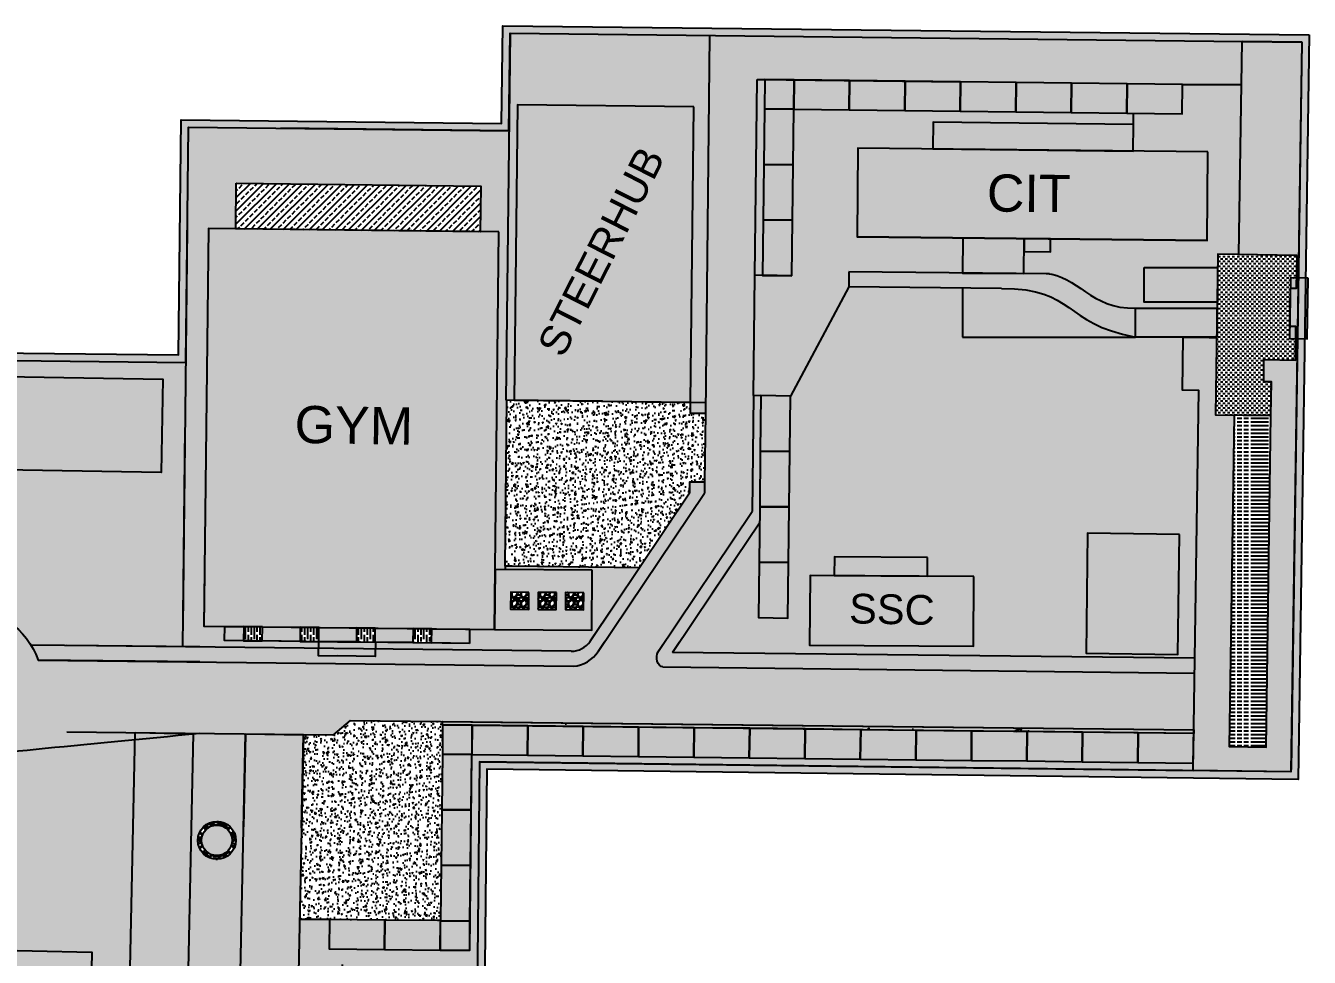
# Model space of a CAD drawing. Header units: millimetres. Extents: x 84646 to 111938, y 18169 to 37424.
# Drawn here: x 94687 to 111938, y 24906 to 37424 of the extents above; entities that cross this region are included whole.
import ezdxf

# ---------------------------------------------------------------- set-up
doc = ezdxf.new("R2010")
doc.units = ezdxf.units.MM
for name, color, linetype in [('color', 7, 'Continuous'), ('Layer1', 7, 'Continuous'), ('TEXT', 255, 'Continuous')]:
    doc.layers.add(name, color=color, linetype=linetype)
doc.styles.get("Standard").update_dxf_attribs({"font": 'arial.ttf'})

msp = doc.modelspace()

# ---------------------------------------------------------------- hatches: boundary and pattern name
h = msp.add_hatch(color=8)
h.dxf.hatch_style = 1
edge = h.paths.add_edge_path()
edge.add_line((111026, 36635), (110235, 36635))
edge.add_line((110235, 36635), (110230, 36240))
edge.add_line((110230, 36240), (109575, 36248))
edge.add_line((109575, 36248), (109575, 36098))
edge.add_line((109575, 36098), (109572, 35740))
edge.add_line((109572, 35740), (110576, 35729))
edge.add_line((110576, 35729), (110564, 34536))
edge.add_line((110564, 34536), (108462, 34558))
edge.add_line((108462, 34558), (108460, 34386))
edge.add_line((108460, 34386), (108105, 34390))
edge.add_line((108105, 34390), (108102, 34093))
edge.add_line((108102, 34093), (108445, 34089))
edge.add_spline(control_points=[(108445, 34089), (108826, 34042), (109023, 33611), (109600, 33629)], knot_values=[46.528539, 46.528539, 46.528539, 46.528539, 1309.680629, 1309.680629, 1309.680629, 1309.680629], degree=3, periodic=0)
edge.add_line((109600, 33629), (110698, 33629))
edge.add_line((110698, 33629), (110699, 33707))
edge.add_line((110699, 33707), (109720, 33707))
edge.add_line((109720, 33707), (109720, 34173))
edge.add_line((109720, 34173), (110706, 34173))
edge.add_line((110706, 34173), (110709, 34353))
edge.add_line((110709, 34353), (110992, 34349))
edge.add_line((110992, 34349), (111026, 36635))
h = msp.add_hatch(color=8)
h.dxf.hatch_style = 1
edge = h.paths.add_edge_path()
edge.add_line((96828, 32026), (96838, 32900))
edge.add_line((96838, 32900), (91009, 32964))
edge.add_line((91009, 32964), (90993, 31569))
edge.add_line((90993, 31569), (84792, 26360))
edge.add_line((84792, 26360), (91406, 19373))
edge.add_line((91406, 19373), (100690, 18281))
edge.add_line((100690, 18281), (100787, 27535))
edge.add_line((100787, 27535), (110377, 27417))
edge.add_line((110377, 27417), (110378, 27517))
edge.add_line((110378, 27517), (109633, 27526))
edge.add_line((109633, 27526), (108887, 27535))
edge.add_line((108887, 27535), (108141, 27544))
edge.add_line((108141, 27544), (107396, 27552))
edge.add_line((107396, 27552), (106650, 27561))
edge.add_line((106650, 27561), (105904, 27570))
edge.add_line((105904, 27570), (105158, 27579))
edge.add_line((105158, 27579), (104412, 27588))
edge.add_line((104412, 27588), (103666, 27596))
edge.add_line((103666, 27596), (102921, 27605))
edge.add_line((102921, 27605), (102175, 27614))
edge.add_line((102175, 27614), (101429, 27623))
edge.add_line((101429, 27623), (100683, 27631))
edge.add_line((100683, 27631), (100657, 25004))
edge.add_line((100657, 25004), (100257, 25004))
edge.add_line((100257, 25004), (99511, 25012))
edge.add_line((99511, 25012), (98766, 25021))
edge.add_line((98766, 25021), (98770, 25416))
edge.add_line((98770, 25416), (98369, 25416))
edge.add_line((98369, 25416), (98316, 22990))
edge.add_line((98316, 22990), (99309, 22967))
edge.add_line((99309, 22967), (99335, 24103))
edge.add_line((99335, 24103), (98929, 24112))
edge.add_line((98929, 24112), (98944, 24809))
edge.add_line((98944, 24809), (100409, 24776))
edge.add_line((100409, 24776), (100282, 19138))
edge.add_line((100282, 19138), (99149, 19164))
edge.add_line((99149, 19164), (99211, 21916))
edge.add_line((99211, 21916), (98426, 21934))
edge.add_line((98426, 21934), (98363, 19168))
edge.add_line((98363, 19168), (95765, 19226))
edge.add_line((95765, 19226), (95829, 22063))
edge.add_line((95829, 22063), (95008, 22081))
edge.add_line((95008, 22081), (94947, 19374))
edge.add_line((94947, 19374), (93843, 19399))
edge.add_line((93843, 19399), (93969, 25011))
edge.add_line((93969, 25011), (95577, 24975))
edge.add_line((95577, 24975), (95562, 24293))
edge.add_line((95562, 24293), (95065, 24304))
edge.add_line((95065, 24304), (95038, 23100))
edge.add_line((95038, 23100), (96054, 23077))
edge.add_line((96054, 23077), (96159, 27923))
edge.add_line((96159, 27923), (95240, 27933))
edge.add_spline(control_points=[(96159, 27923), (95688, 27928), (95217, 27934), (94745, 27939)], knot_values=[0.380342, 0.380342, 0.380342, 0.380342, 1, 1, 1, 1], weights=[1, 1, 1, 1], degree=3, periodic=0)
edge.add_spline(control_points=[(94745, 27939), (94432, 27459), (93879, 27307), (93364, 27558)], knot_values=[1, 1, 1, 1, 2.447053, 2.447053, 2.447053, 2.447053], weights=[1, 0.832984, 0.832984, 1], degree=3, periodic=0)
edge.add_spline(control_points=[(93364, 27558), (93331, 27457), (93313, 27338), (93311, 27212)], knot_values=[2.447053, 2.447053, 2.447053, 2.447053, 273.242566, 273.242566, 273.242566, 273.242566], weights=[1, 1, 1, 1], degree=3, periodic=0)
edge.add_spline(control_points=[(93311, 27212), (93274, 25532), (93236, 23852), (93198, 22172)], knot_values=[273.242566, 273.242566, 273.242566, 273.242566, 274.242566, 274.242566, 274.242566, 274.242566], weights=[1, 1, 1, 1], degree=3, periodic=0)
edge.add_line((93198, 22172), (93428, 22144))
edge.add_line((93428, 22144), (93293, 21030))
edge.add_line((93293, 21030), (92914, 21076))
edge.add_line((92914, 21076), (92779, 19961))
edge.add_line((92779, 19961), (90762, 20206))
edge.add_line((90762, 20206), (90898, 21321))
edge.add_line((90898, 21321), (91276, 21275))
edge.add_line((91276, 21275), (91387, 22191))
edge.add_spline(control_points=[(91387, 22191), (91370, 22208), (91353, 22226), (90935, 22650), (90533, 23056), (90103, 23492), (90075, 23520), (89992, 23605), (89936, 23662), (89768, 23832), (89656, 23945), (89320, 24285), (89096, 24511), (88870, 24741), (88867, 24744), (88859, 24752), (88853, 24758), (88837, 24774), (88826, 24786), (88812, 24799), (88810, 24802), (88806, 24805), (88805, 24806), (88804, 24807), (88804, 24808), (88803, 24808), (88803, 24809), (88802, 24809), (88802, 24809), (88802, 24810), (88802, 24810), (88802, 24810), (88802, 24810), (88802, 24810), (88802, 24810), (88802, 24810), (88802, 24810), (88802, 24810), (88802, 24810), (88802, 24810), (88802, 24810), (88802, 24810), (88802, 24810), (88802, 24810), (88802, 24810), (88802, 24810), (88802, 24810), (88802, 24810), (88802, 24810), (88802, 24810), (88802, 24810), (88802, 24810), (88802, 24810), (88802, 24810), (88802, 24810), (88802, 24810), (88802, 24810), (88802, 24810), (88802, 24810), (88802, 24810), (88802, 24810), (88802, 24810), (88802, 24810), (88802, 24810), (88802, 24810), (88802, 24810), (88801, 24810), (88801, 24811), (88801, 24811), (88800, 24812), (88799, 24812), (88798, 24814), (88797, 24815), (88793, 24819), (88791, 24821), (88785, 24828), (88780, 24832), (88768, 24846), (88760, 24855), (88735, 24883), (88720, 24902), (88690, 24940), (88676, 24960), (88643, 25008), (88624, 25037), (88590, 25097), (88574, 25127), (88545, 25187), (88531, 25218), (88506, 25279), (88495, 25310), (88474, 25373), (88465, 25404), (88447, 25468), (88440, 25499), (88426, 25563), (88421, 25595), (88409, 25671), (88404, 25716), (88396, 25805), (88394, 25849), (88393, 25939), (88394, 25983), (88399, 26072), (88403, 26117), (88414, 26205), (88421, 26249), (88438, 26337), (88448, 26381), (88472, 26467), (88485, 26510), (88516, 26596), (88533, 26638), (88567, 26713), (88584, 26747), (88620, 26812), (88640, 26845), (88682, 26909), (88704, 26940), (88748, 26996), (88769, 27021), (88813, 27069), (88837, 27092), (88863, 27116), (88864, 27118), (88866, 27119)], knot_values=[0.175734, 0.175734, 0.175734, 0.175734, 0.192058, 0.192058, 0.576173, 0.576173, 0.602927, 0.602927, 0.656435, 0.656435, 0.763452, 0.763452, 0.977485, 0.977485, 0.980131, 0.980131, 0.985422, 0.985422, 0.996003, 0.996003, 0.998431, 0.998431, 0.9992, 0.9992, 0.999444, 0.999444, 0.999932, 0.999932, 0.999985, 0.999985, 0.999995, 0.999995, 1, 1, 1.000006, 1.000006, 1.000016, 1.000016, 1.000037, 1.000037, 1.000078, 1.000078, 1.00016, 1.00016, 1.000325, 1.000325, 1.000656, 1.000656, 1.001316, 1.001316, 1.002637, 1.002637, 1.005278, 1.005278, 1.01056, 1.01056, 1.021125, 1.021125, 1.042255, 1.042255, 1.084515, 1.084515, 1.169036, 1.169036, 1.338076, 1.338076, 1.676156, 1.676156, 2.352318, 2.352318, 3.70464, 3.70464, 6.409284, 6.409284, 11.818573, 11.818573, 22.637151, 22.637151, 44.274308, 44.274308, 87.54862, 87.54862, 130.822932, 130.822932, 193.427379, 193.427379, 256.031825, 256.031825, 318.636272, 318.636272, 381.240719, 381.240719, 443.845166, 443.845166, 506.449612, 506.449612, 569.054059, 569.054059, 655.495216, 655.495216, 741.936374, 741.936374, 828.377532, 828.377532, 914.818689, 914.818689, 1001.259847, 1001.259847, 1087.701005, 1087.701005, 1174.142162, 1174.142162, 1260.58332, 1260.58332, 1330.642695, 1330.642695, 1400.70207, 1400.70207, 1470.761446, 1470.761446, 1528.856841, 1528.856841, 1586.952237, 1586.952237, 1590.53014, 1590.53014, 1590.53014, 1590.53014], degree=3, periodic=0)
edge.add_spline(control_points=[(88866, 27119), (89322, 27535), (89778, 27951), (90235, 28368)], knot_values=[1590.53014, 1590.53014, 1590.53014, 1590.53014, 1591.152564, 1591.152564, 1591.152564, 1591.152564], degree=3, periodic=0)
edge.add_line((90235, 28368), (90256, 30404))
edge.add_line((90256, 30404), (91623, 30390))
edge.add_line((91623, 30390), (91620, 30101))
edge.add_line((91620, 30101), (91913, 30098))
edge.add_line((91913, 30098), (91908, 29614))
edge.add_line((91908, 29614), (91615, 29617))
edge.add_line((91615, 29617), (91608, 28941))
edge.add_line((91608, 28941), (92833, 28928))
edge.add_arc((93839, 28531), 1082, 31.8417, 158.4764, ccw=False)
edge.add_line((94758, 29101), (96795, 29078))
edge.add_line((96795, 29078), (96828, 32026))
h.paths.add_polyline_path([(93364, 31095), (93372, 31475), (91187, 31511), (91209, 32764), (96529, 32675), (96507, 31422), (94322, 31459), (94314, 31078)], flags=16)
h.paths.add_polyline_path([(88891, 27922), (86419, 25582), (85564, 26503), (88031, 28815)], flags=16)
h.paths.add_polyline_path([(89741, 23487), (88835, 22564), (86462, 24978), (87392, 25866)], flags=16)
h.paths.add_polyline_path([(89831, 23079), (90884, 22047), (90200, 21347), (89140, 22376)], flags=16)
h = msp.add_hatch(color=8)
h.dxf.hatch_style = 1
h.paths.add_polyline_path([(102936, 30140), (101226, 30160), (101129, 30160), (101129, 30115), (102301, 30107), (102295, 29303), (100986, 29312), (100652, 29316), (100650, 29125), (99387, 29140), (99385, 29049), (102020, 29019, 0.252923), (102272, 29152), (102599, 29639)])
at = {"layer": 'color', "true_color": 0xc7c8ca}
h = msp.add_hatch(color=9, dxfattribs=at)
h.dxf.hatch_style = 1
h.paths.add_polyline_path([(88891, 27922), (88031, 28815), (85564, 26503), (86419, 25582)], flags=0)
h.paths.add_polyline_path([(87392, 25866), (86462, 24978), (88835, 22564), (89741, 23487)], flags=0)
h.paths.add_polyline_path([(90200, 21347), (90884, 22047), (89831, 23079), (89140, 22376)], flags=0)
h.paths.add_polyline_path([(101083, 36111), (96775, 36160), (96739, 33001), (90910, 33065), (90894, 31617), (84646, 26368), (91358, 19278), (100789, 18169), (100886, 27434), (111788, 27297), (111938, 37302), (101098, 37424)])
h.paths.add_polyline_path([(101197, 37323), (111837, 37203), (111690, 27398), (100787, 27535), (100690, 18281), (91406, 19373), (84792, 26360), (90993, 31569), (91009, 32964), (96838, 32900), (96873, 36059), (101182, 36010)], flags=16)
h.paths.add_polyline_path([(101296, 36359), (103668, 36332), (103623, 32364), (103823, 32362), (103823, 32212), (103623, 32214), (103623, 32364), (101251, 32391), (101154, 32392), (101129, 30160), (101226, 30160), (102936, 30140), (103609, 31143), (103609, 31293), (103611, 31293), (103609, 31143), (102936, 30140), (102272, 29152, -0.252923), (102020, 29019), (99385, 29049), (99387, 29140), (100142, 29131), (100144, 29322), (97082, 29356), (97090, 30071), (97142, 34697), (97511, 34693), (97518, 35307), (100804, 35270), (100797, 34656), (101046, 34653), (100995, 30116), (102301, 30107), (102295, 29303), (100986, 29312), (100652, 29316), (100650, 29125), (100142, 29131), (99387, 29140), (99385, 29049), (102020, 29019, 0.252923), (102272, 29152), (102599, 29639), (102936, 30140), (101226, 30160), (101129, 30160), (101154, 32392), (101251, 32391)], flags=0)
h.paths.add_polyline_path([(104519, 36701), (104619, 36701), (105014, 36696), (105760, 36687), (106506, 36679), (107252, 36670), (107997, 36661), (108743, 36652), (109489, 36644), (110235, 36635), (110230, 36240), (109484, 36249), (108739, 36257), (107993, 36266), (107247, 36275), (106501, 36284), (105755, 36292), (105010, 36301), (105001, 35555), (104992, 34810), (104983, 34064), (104588, 34068), (104488, 34070)], flags=0)
edge = h.paths.add_edge_path(flags=0)
edge.add_line((105872, 35778), (106877, 35768))
edge.add_line((106877, 35768), (106881, 36126))
edge.add_line((106881, 36126), (109575, 36098))
edge.add_line((109575, 36098), (109572, 35740))
edge.add_line((109572, 35740), (110576, 35729))
edge.add_line((110576, 35729), (110564, 34536))
edge.add_line((110564, 34536), (108462, 34558))
edge.add_line((108462, 34558), (108460, 34386))
edge.add_line((108460, 34386), (108105, 34390))
edge.add_line((108105, 34390), (108102, 34093))
edge.add_line((108102, 34093), (108445, 34089))
edge.add_spline(control_points=[(108445, 34089), (108826, 34042), (109023, 33611), (109600, 33629)], knot_values=[46.528539, 46.528539, 46.528539, 46.528539, 1309.680629, 1309.680629, 1309.680629, 1309.680629], degree=3, periodic=0)
edge.add_line((109600, 33629), (110698, 33629))
edge.add_line((110698, 33629), (110699, 33707))
edge.add_line((110699, 33707), (109720, 33707))
edge.add_line((109720, 33707), (109720, 34173))
edge.add_line((109720, 34173), (110706, 34173))
edge.add_line((110706, 34173), (110709, 34353))
edge.add_line((110709, 34353), (111774, 34337))
edge.add_line((111774, 34337), (111768, 33898))
edge.add_line((111768, 33898), (111683, 33899))
edge.add_line((111683, 33899), (111675, 33383))
edge.add_line((111675, 33383), (111757, 33382))
edge.add_line((111757, 33382), (111751, 32930))
edge.add_line((111751, 32930), (111329, 32937))
edge.add_line((111329, 32937), (111325, 32640))
edge.add_line((111325, 32640), (111428, 32639))
edge.add_line((111428, 32639), (111422, 32185))
edge.add_line((111422, 32185), (111356, 27730))
edge.add_line((111356, 27730), (110861, 27737))
edge.add_line((110861, 27737), (110926, 32192))
edge.add_line((110926, 32192), (110677, 32196))
edge.add_line((110677, 32196), (110692, 33240))
edge.add_line((110692, 33240), (109600, 33240))
edge.add_line((109600, 33240), (107277, 33240))
edge.add_line((107277, 33240), (107277, 33899))
edge.add_line((107277, 33899), (105750, 33917))
edge.add_line((105750, 33917), (105750, 34117))
edge.add_line((105750, 34117), (107277, 34101))
edge.add_line((107277, 34101), (107282, 34570))
edge.add_line((107282, 34570), (105860, 34585))
edge.add_line((105860, 34585), (105872, 35778))
h.paths.add_polyline_path([(104964, 32448), (104955, 31703), (104947, 30957), (104938, 30211), (104929, 29465), (104534, 29470), (104543, 30216), (104552, 30961), (104560, 31707), (104569, 32453)], flags=0)
h.paths.add_polyline_path([(96529, 32675), (96507, 31422), (94322, 31459), (94314, 31078), (93364, 31095), (93372, 31475), (91187, 31511), (91209, 32764)], flags=0)
h.paths.add_polyline_path([(101205, 29812), (101449, 29810), (101448, 29581), (101203, 29583)], flags=0)
h.paths.add_polyline_path([(101574, 29809), (101819, 29808), (101817, 29579), (101573, 29580)], flags=0)
h.paths.add_polyline_path([(101942, 29807), (102187, 29805), (102185, 29576), (101941, 29578)], flags=0)
h.paths.add_polyline_path([(100144, 29322), (100142, 29131), (99891, 29134), (99383, 29140), (99133, 29143), (98625, 29148), (98374, 29151), (97866, 29157), (97615, 29160), (97361, 29162), (97364, 29353), (97618, 29350), (97868, 29347), (98376, 29342), (98627, 29339), (99135, 29333), (99385, 29330), (99893, 29324)], flags=0)
h.paths.add_polyline_path([(105555, 30287), (106807, 30279), (106805, 30029), (107431, 30025), (107426, 29088), (105222, 29102), (105228, 30038), (105553, 30036)], flags=0)
h.paths.add_polyline_path([(101434, 28018), (102179, 28009), (102925, 28000), (103671, 27991), (104417, 27983), (105163, 27974), (105909, 27965), (106654, 27956), (107400, 27947), (108146, 27939), (108892, 27930), (109638, 27921), (110384, 27912), (110379, 27517), (109633, 27526), (108887, 27535), (108141, 27544), (107396, 27552), (106650, 27561), (105904, 27570), (105158, 27579), (104412, 27588), (103666, 27596), (102921, 27605), (102175, 27614), (101429, 27623), (100683, 27631), (100657, 25004), (100257, 25004), (99511, 25012), (98766, 25021), (98770, 25416), (99516, 25407), (100262, 25399), (100271, 26144), (100279, 26890), (100288, 27636), (100288, 28026), (100688, 28026)], flags=0)
h.paths.add_polyline_path([(108958, 30605), (110192, 30589), (110172, 28977), (108937, 28993)], flags=0)
h.paths.add_polyline_path([(97511, 26478, -1), (97002, 26478, -1)], flags=0)
h.paths.add_polyline_path([(91855, 27530), (91849, 26987), (91588, 26990), (91593, 27533)], flags=0)
h.paths.add_polyline_path([(88891, 27922), (86419, 25582), (85564, 26503), (88031, 28815)], flags=0)
h.paths.add_polyline_path([(89741, 23487), (88835, 22564), (86462, 24978), (87392, 25866)], flags=0)
h.paths.add_polyline_path([(89831, 23079), (90884, 22047), (90200, 21347), (89140, 22376)], flags=0)
at = {"layer": 'color', "true_color": 0x656565}
h = msp.add_hatch(color=251, dxfattribs=at)
h.dxf.hatch_style = 1
edge = h.paths.add_edge_path()
edge.add_line((104451, 30895), (104469, 32454))
edge.add_line((104469, 32454), (104488, 34070))
edge.add_line((104488, 34070), (104519, 36701))
edge.add_line((104519, 36701), (104619, 36701))
edge.add_line((104619, 36701), (105014, 36696))
edge.add_line((105014, 36696), (107252, 36670))
edge.add_line((107252, 36670), (107997, 36661))
edge.add_line((107997, 36661), (108743, 36652))
edge.add_line((108743, 36652), (109489, 36644))
edge.add_line((109489, 36644), (110235, 36635))
edge.add_line((110235, 36635), (111026, 36635))
edge.add_line((111026, 36635), (111034, 37212))
edge.add_line((111034, 37212), (103875, 37293))
edge.add_line((103875, 37293), (103823, 32212))
edge.add_line((103823, 32212), (103809, 31293))
edge.add_line((103809, 31293), (103809, 31143))
edge.add_line((103809, 31143), (102381, 29015))
edge.add_spline(control_points=[(102381, 29015), (102309, 28909), (102177, 28818), (102049, 28819)], knot_values=[0, 0, 0, 0, 385.441138, 385.441138, 385.441138, 385.441138], degree=3, periodic=0)
edge.add_line((102049, 28819), (94856, 28900))
edge.add_arc((93839, 28531), 1082, 19.9823, 158.4764)
edge.add_line((92833, 28928), (91608, 28941))
edge.add_line((91608, 28941), (91604, 28556))
edge.add_spline(control_points=[(91604, 28556), (91988, 28551), (92373, 28547), (92757, 28543)], knot_values=[854.133337, 854.133337, 854.133337, 854.133337, 855.133337, 855.133337, 855.133337, 855.133337], weights=[1, 1, 1, 1], degree=3, periodic=0)
edge.add_spline(control_points=[(92757, 28543), (92754, 28296), (92833, 28061), (92985, 27866)], knot_values=[853.461148, 853.461148, 853.461148, 853.461148, 854.133337, 854.133337, 854.133337, 854.133337], weights=[1, 0.9627, 0.9627, 1], degree=3, periodic=0)
edge.add_spline(control_points=[(92985, 27866), (92879, 27673), (92816, 27444), (92811, 27212)], knot_values=[276.242566, 276.242566, 276.242566, 276.242566, 853.461148, 853.461148, 853.461148, 853.461148], weights=[1, 1, 1, 1], degree=3, periodic=0)
edge.add_spline(control_points=[(92811, 27212), (92774, 25553), (92737, 23893), (92700, 22233)], knot_values=[275.242566, 275.242566, 275.242566, 275.242566, 276.242566, 276.242566, 276.242566, 276.242566], weights=[1, 1, 1, 1], degree=3, periodic=0)
edge.add_line((92700, 22233), (93198, 22172))
edge.add_spline(control_points=[(93198, 22172), (93236, 23852), (93274, 25532), (93311, 27212)], knot_values=[273.242566, 273.242566, 273.242566, 273.242566, 274.242566, 274.242566, 274.242566, 274.242566], weights=[1, 1, 1, 1], degree=3, periodic=0)
edge.add_spline(control_points=[(93311, 27212), (93313, 27338), (93331, 27457), (93364, 27558)], knot_values=[2.447053, 2.447053, 2.447053, 2.447053, 273.242566, 273.242566, 273.242566, 273.242566], weights=[1, 1, 1, 1], degree=3, periodic=0)
edge.add_spline(control_points=[(93364, 27558), (93879, 27307), (94432, 27459), (94745, 27939)], knot_values=[1, 1, 1, 1, 2.447053, 2.447053, 2.447053, 2.447053], weights=[1, 0.832984, 0.832984, 1], degree=3, periodic=0)
edge.add_spline(control_points=[(94745, 27939), (95217, 27934), (95688, 27928), (96159, 27923)], knot_values=[0.380342, 0.380342, 0.380342, 0.380342, 1, 1, 1, 1], weights=[1, 1, 1, 1], degree=3, periodic=0)
edge.add_line((95452, 27931), (96159, 27923))
edge.add_line((96159, 27923), (96159, 27927))
edge.add_line((96159, 27927), (96549, 27919))
edge.add_line((96549, 27919), (97642, 27906))
edge.add_line((97642, 27906), (97642, 27910))
edge.add_line((97642, 27910), (98032, 27902))
edge.add_line((98032, 27902), (98813, 27893))
edge.add_line((98813, 27893), (99049, 28090))
edge.add_line((99049, 28090), (110385, 27962))
edge.add_line((110385, 27962), (110396, 28726))
edge.add_line((110396, 28726), (103235, 28808))
edge.add_spline(control_points=[(103250, 28808), (103180, 28809), (103144, 28948), (103183, 29006)], knot_values=[0, 0, 0, 0, 209.418933, 209.418933, 209.418933, 209.418933], degree=3, periodic=0)
edge.add_line((103183, 29006), (104451, 30895))
edge = h.paths.add_edge_path()
edge.add_spline(control_points=[(89158, 25161), (88786, 25538), (88812, 26393), (89203, 26750)], knot_values=[1, 1, 1, 1, 1590.53014, 1590.53014, 1590.53014, 1590.53014], weights=[1, 1, 1, 1], degree=3, periodic=0)
edge.add_spline(control_points=[(89203, 26750), (89544, 27061), (89886, 27373), (90228, 27684)], knot_values=[1590.53014, 1590.53014, 1590.53014, 1590.53014, 1590.99608, 1590.99608, 1590.99608, 1590.99608], weights=[1, 1, 1, 1], degree=3, periodic=0)
edge.add_line((90228, 27684), (90235, 28368))
edge.add_spline(control_points=[(90235, 28368), (89778, 27951), (89322, 27535), (88866, 27119)], knot_values=[1590.53014, 1590.53014, 1590.53014, 1590.53014, 1591.152564, 1591.152564, 1591.152564, 1591.152564], degree=3, periodic=0)
edge.add_spline(control_points=[(88866, 27119), (88864, 27118), (88863, 27116), (88837, 27092), (88813, 27069), (88769, 27021), (88748, 26996), (88704, 26940), (88682, 26909), (88640, 26845), (88620, 26812), (88584, 26747), (88567, 26713), (88533, 26638), (88516, 26596), (88485, 26510), (88472, 26467), (88448, 26381), (88438, 26337), (88421, 26249), (88414, 26205), (88403, 26117), (88399, 26072), (88394, 25983), (88393, 25939), (88394, 25849), (88396, 25805), (88404, 25716), (88409, 25671), (88421, 25595), (88426, 25563), (88440, 25499), (88447, 25468), (88465, 25404), (88474, 25373), (88495, 25310), (88506, 25279), (88531, 25218), (88545, 25187), (88574, 25127), (88590, 25097), (88624, 25037), (88643, 25008), (88676, 24960), (88690, 24940), (88720, 24902), (88735, 24883), (88760, 24855), (88768, 24846), (88780, 24832), (88785, 24828), (88791, 24821), (88793, 24819), (88797, 24815), (88798, 24814), (88799, 24812), (88800, 24812), (88801, 24811), (88801, 24811), (88801, 24810), (88802, 24810), (88802, 24810), (88802, 24810), (88802, 24810), (88802, 24810), (88802, 24810), (88802, 24810), (88802, 24810), (88802, 24810), (88802, 24810), (88802, 24810), (88802, 24810), (88802, 24810), (88802, 24810), (88802, 24810), (88802, 24810), (88802, 24810), (88802, 24810), (88802, 24810), (88802, 24810), (88802, 24810), (88802, 24810), (88802, 24810), (88802, 24810), (88802, 24810), (88802, 24810), (88802, 24810), (88802, 24810), (88802, 24810), (88802, 24810), (88802, 24810), (88802, 24810), (88802, 24810), (88802, 24810), (88802, 24810), (88802, 24810), (88802, 24810), (88802, 24809), (88802, 24809), (88803, 24809), (88803, 24808), (88804, 24808), (88804, 24807), (88805, 24806), (88806, 24805), (88810, 24802), (88812, 24799), (88826, 24786), (88837, 24774), (88853, 24758), (88859, 24752), (88867, 24744), (88870, 24741), (89096, 24511), (89320, 24285), (89656, 23945), (89768, 23832), (89936, 23662), (89992, 23605), (90075, 23520), (90103, 23492), (90533, 23056), (90935, 22650), (91353, 22226), (91370, 22208), (91387, 22191)], knot_values=[0.175734, 0.175734, 0.175734, 0.175734, 3.753638, 3.753638, 61.849033, 61.849033, 119.944429, 119.944429, 190.003804, 190.003804, 260.063179, 260.063179, 330.122555, 330.122555, 416.563712, 416.563712, 503.00487, 503.00487, 589.446027, 589.446027, 675.887185, 675.887185, 762.328343, 762.328343, 848.7695, 848.7695, 935.210658, 935.210658, 1021.651815, 1021.651815, 1084.256262, 1084.256262, 1146.860709, 1146.860709, 1209.465155, 1209.465155, 1272.069602, 1272.069602, 1334.674049, 1334.674049, 1397.278496, 1397.278496, 1459.882942, 1459.882942, 1503.157254, 1503.157254, 1546.431567, 1546.431567, 1568.068723, 1568.068723, 1578.887301, 1578.887301, 1584.29659, 1584.29659, 1587.001235, 1587.001235, 1588.353557, 1588.353557, 1589.029718, 1589.029718, 1589.367798, 1589.367798, 1589.536839, 1589.536839, 1589.621359, 1589.621359, 1589.663619, 1589.663619, 1589.684749, 1589.684749, 1589.695314, 1589.695314, 1589.700597, 1589.700597, 1589.703238, 1589.703238, 1589.704558, 1589.704558, 1589.705219, 1589.705219, 1589.705549, 1589.705549, 1589.705714, 1589.705714, 1589.705796, 1589.705796, 1589.705838, 1589.705838, 1589.705858, 1589.705858, 1589.705869, 1589.705869, 1589.705874, 1589.705874, 1589.705879, 1589.705879, 1589.70589, 1589.70589, 1589.705942, 1589.705942, 1589.70643, 1589.70643, 1589.706674, 1589.706674, 1589.707443, 1589.707443, 1589.709871, 1589.709871, 1589.720453, 1589.720453, 1589.725743, 1589.725743, 1589.728389, 1589.728389, 1589.942422, 1589.942422, 1590.049439, 1590.049439, 1590.102947, 1590.102947, 1590.129702, 1590.129702, 1590.513817, 1590.513817, 1590.53014, 1590.53014, 1590.53014, 1590.53014], degree=3, periodic=0)
edge.add_line((91387, 22191), (91412, 22390))
edge.add_line((91412, 22390), (91960, 22323))
edge.add_spline(control_points=[(91960, 22323), (91026, 23269), (90092, 24215), (89158, 25161)], knot_values=[0.106744, 0.106744, 0.106744, 0.106744, 1, 1, 1, 1], weights=[1, 1, 1, 1], degree=3, periodic=0)
edge = h.paths.add_edge_path(flags=17)
edge.add_spline(control_points=[(109600, 33240), (108602, 33429), (108812, 33893), (107802, 33893)], knot_values=[0, 0, 0, 0, 1309.680629, 1309.680629, 1309.680629, 1309.680629], degree=3, periodic=0)
edge.add_line((107802, 33893), (107277, 33899))
edge.add_line((107277, 33899), (107277, 33240))
edge.add_line((107277, 33240), (109600, 33240))
at = {"layer": 'color', "true_color": 0xc7c8ca}
h = msp.add_hatch(color=9, dxfattribs=at)
h.dxf.hatch_style = 1
edge = h.paths.add_edge_path()
edge.add_spline(control_points=[(102049, 28819), (102177, 28818), (102309, 28909), (102381, 29015)], knot_values=[0, 0, 0, 0, 385.441138, 385.441138, 385.441138, 385.441138], degree=3, periodic=0)
edge.add_line((102381, 29015), (103809, 31143))
edge.add_line((103809, 31143), (103809, 31293))
edge.add_line((103809, 31293), (103611, 31293))
edge.add_line((103611, 31293), (103609, 31143))
edge.add_line((103609, 31143), (102936, 30140))
edge.add_line((102936, 30140), (102272, 29152))
edge.add_arc((102023, 29319), 300, 269.3525, 326.1275, ccw=False)
edge.add_line((102020, 29019), (99385, 29049))
edge.add_line((99385, 29049), (99384, 28949))
edge.add_line((99384, 28949), (98876, 28955))
edge.add_line((98876, 28955), (98622, 28958))
edge.add_line((98622, 28958), (98624, 29058))
edge.add_line((98624, 29058), (95240, 29096))
edge.add_line((95240, 29096), (94758, 29101))
edge.add_arc((93839, 28531), 1082, 19.9823, 31.8417, ccw=False)
edge.add_line((94856, 28900), (102049, 28819))
h.paths.add_polyline_path([(103875, 37293), (101197, 37323), (101182, 36010), (101141, 32393), (101251, 32391), (101296, 36359), (103668, 36332), (103623, 32364), (103825, 32362)])
h.paths.add_polyline_path([(103823, 32362), (103623, 32364), (103623, 32214), (103823, 32212)])
at = {"layer": 'color'}
h = msp.add_hatch(color=8, dxfattribs=at)
h.dxf.hatch_style = 1
edge = h.paths.add_edge_path()
edge.add_line((98624, 29058), (95240, 29096))
edge.add_line((95240, 29096), (94758, 29101))
edge.add_arc((93839, 28531), 1082, 19.9823, 31.8417, ccw=False)
edge.add_line((94856, 28900), (102049, 28819))
edge.add_spline(control_points=[(102049, 28819), (102177, 28818), (102309, 28909), (102381, 29015)], knot_values=[0, 0, 0, 0, 385.441138, 385.441138, 385.441138, 385.441138], degree=3, periodic=0)
edge.add_line((102381, 29015), (103809, 31143))
edge.add_line((103809, 31143), (103809, 31293))
edge.add_line((103809, 31293), (103611, 31293))
edge.add_line((103611, 31293), (103609, 31143))
edge.add_line((103609, 31143), (102936, 30140))
edge.add_line((102936, 30140), (102272, 29152))
edge.add_arc((102023, 29319), 300, 269.3525, 326.1275, ccw=False)
edge.add_line((102020, 29019), (99385, 29049))
edge.add_line((99385, 29049), (99384, 28949))
edge.add_line((99384, 28949), (98876, 28955))
edge.add_line((98876, 28955), (98622, 28958))
edge.add_line((98622, 28958), (98624, 29058))
h.paths.add_polyline_path([(103875, 37293), (101197, 37323), (101182, 36010), (101141, 32393), (101251, 32391), (101296, 36359), (103668, 36332), (103623, 32364), (103825, 32362)])
h.paths.add_polyline_path([(103823, 32362), (103623, 32364), (103623, 32214), (103823, 32212)])
at = {"layer": 'color', "true_color": 0xffffff}
h = msp.add_hatch(color=7, dxfattribs=at)
h.dxf.hatch_style = 1
h.paths.add_polyline_path([(111837, 37201), (111436, 37207), (111034, 37212), (110992, 34349), (111774, 34337), (111768, 33898), (111683, 33899), (111675, 33383), (111757, 33382), (111751, 32930), (111329, 32937), (111325, 32640), (111428, 32639), (111422, 32185), (111356, 27730), (110861, 27737), (110926, 32192), (110677, 32196), (110692, 33233), (110594, 33235), (110244, 33240), (110234, 32525), (110453, 32521), (110382, 27773), (110379, 27517), (110378, 27517), (110377, 27417), (110379, 27417), (111690, 27398)])
h.paths.add_polyline_path([(111770, 34035), (111685, 34037), (111683, 33899), (111768, 33898)], flags=17)
h.paths.add_polyline_path([(111921, 34033), (111889, 34034), (111877, 33217), (111909, 33217)])
h.paths.add_polyline_path([(111757, 33382), (111675, 33383), (111673, 33220), (111755, 33219)], flags=17)
at = {"layer": 'color'}
h = msp.add_hatch(color=7, dxfattribs=at)
h.dxf.hatch_style = 1
h.paths.add_polyline_path([(111837, 37201), (111436, 37207), (111034, 37212), (110992, 34349), (111774, 34337), (111770, 34035), (111789, 34035)])
at = {"layer": 'color', "true_color": 0x92363c}
h = msp.add_hatch(color=17, dxfattribs=at)
h.dxf.hatch_style = 1
h.paths.add_polyline_path([(110235, 36635), (109489, 36644), (109484, 36249), (110230, 36240)])
h.paths.add_polyline_path([(109489, 36644), (108743, 36652), (108739, 36257), (109484, 36249)])
h.paths.add_polyline_path([(107997, 36661), (107252, 36670), (107247, 36275), (107993, 36266)])
h.paths.add_polyline_path([(108743, 36652), (107997, 36661), (107993, 36266), (108739, 36257)])
h.paths.add_polyline_path([(107252, 36670), (106506, 36679), (106501, 36284), (107247, 36275)])
h.paths.add_polyline_path([(106506, 36679), (105760, 36687), (105755, 36292), (106501, 36284)])
h.paths.add_polyline_path([(105760, 36687), (105014, 36696), (105010, 36301), (105755, 36292)])
h.paths.add_polyline_path([(105014, 36696), (104619, 36701), (104615, 36306), (105010, 36301)])
h.paths.add_polyline_path([(105010, 36301), (104615, 36306), (104606, 35560), (105001, 35555)])
h.paths.add_polyline_path([(105001, 35555), (104606, 35560), (104597, 34814), (104992, 34810)])
h.paths.add_polyline_path([(104992, 34810), (104597, 34814), (104588, 34068), (104983, 34064)])
h.paths.add_polyline_path([(104964, 32448), (104569, 32453), (104560, 31707), (104955, 31703)])
h.paths.add_polyline_path([(104955, 31703), (104560, 31707), (104552, 30961), (104947, 30957)])
h.paths.add_polyline_path([(104947, 30957), (104552, 30961), (104543, 30216), (104938, 30211)])
h.paths.add_polyline_path([(104938, 30211), (104543, 30216), (104534, 29470), (104929, 29465)])
h.paths.add_polyline_path([(110382, 27773), (110384, 27912), (109638, 27921), (109633, 27526), (110378, 27517)])
h.paths.add_polyline_path([(109638, 27921), (108892, 27930), (108887, 27535), (109633, 27526)])
h.paths.add_polyline_path([(108892, 27930), (108146, 27939), (108141, 27544), (108887, 27535)])
h.paths.add_polyline_path([(108146, 27939), (107400, 27947), (107396, 27552), (108141, 27544)])
h.paths.add_polyline_path([(107400, 27947), (106654, 27956), (106650, 27561), (107396, 27552)])
h.paths.add_polyline_path([(106654, 27956), (105909, 27965), (105904, 27570), (106650, 27561)])
h.paths.add_polyline_path([(105909, 27965), (105163, 27974), (105158, 27579), (105904, 27570)])
h.paths.add_polyline_path([(105163, 27974), (104417, 27983), (104412, 27588), (105158, 27579)])
h.paths.add_polyline_path([(104417, 27983), (103671, 27991), (103666, 27596), (104412, 27588)])
h.paths.add_polyline_path([(103671, 27991), (102925, 28000), (102921, 27605), (103666, 27596)])
h.paths.add_polyline_path([(102925, 28000), (102179, 28009), (102175, 27614), (102921, 27605)])
h.paths.add_polyline_path([(102179, 28009), (101434, 28018), (101429, 27623), (102175, 27614)])
h.paths.add_polyline_path([(101434, 28018), (100688, 28026), (100688, 27631), (101429, 27623)])
h.paths.add_polyline_path([(100688, 28026), (100288, 28026), (100288, 27636), (100683, 27636)])
h.paths.add_polyline_path([(100683, 27631), (100288, 27636), (100279, 26890), (100674, 26886)])
h.paths.add_polyline_path([(100674, 26886), (100279, 26890), (100271, 26144), (100666, 26140)])
h.paths.add_polyline_path([(100666, 26140), (100271, 26144), (100262, 25399), (100657, 25394)])
h.paths.add_polyline_path([(100657, 25394), (100262, 25394), (100257, 25004), (100657, 25004)])
h.paths.add_polyline_path([(100257, 25399), (99516, 25407), (99511, 25012), (100257, 25004)])
h.paths.add_polyline_path([(99516, 25407), (98770, 25416), (98766, 25021), (99511, 25012)])
at = {"layer": 'color'}
h = msp.add_hatch(color=8, dxfattribs=at)
h.dxf.hatch_style = 1
edge = h.paths.add_edge_path()
edge.add_line((104549, 30743), (104552, 30961))
edge.add_line((104552, 30961), (104560, 31707))
edge.add_line((104560, 31707), (104569, 32453))
edge.add_line((104569, 32453), (104469, 32454))
edge.add_line((104469, 32454), (104451, 30895))
edge.add_line((104451, 30895), (103183, 29006))
edge.add_spline(control_points=[(103183, 29006), (103144, 28948), (103180, 28809), (103250, 28808)], knot_values=[0, 0, 0, 0, 209.418933, 209.418933, 209.418933, 209.418933], degree=3, periodic=0)
edge.add_line((103250, 28808), (110396, 28726))
edge.add_line((110396, 28726), (110399, 28925))
edge.add_line((110399, 28925), (103382, 29004))
edge.add_line((103382, 29004), (104447, 30591))
edge.add_line((104447, 30591), (104549, 30743))
h.paths.add_polyline_path([(104615, 36306), (104619, 36701), (104519, 36701), (104488, 34070), (104588, 34068), (104597, 34814), (104606, 35560)])
at = {"layer": 'color', "true_color": 0x92363c}
h = msp.add_hatch(color=17, dxfattribs=at)
h.dxf.hatch_style = 1
h.paths.add_polyline_path([(103668, 36332), (101296, 36359), (101251, 32391), (103623, 32364)])
h.paths.add_polyline_path([(96529, 32675), (91209, 32764), (91187, 31511), (96507, 31422)])
h.paths.add_polyline_path([(91623, 30390), (90256, 30404), (90219, 26841), (91586, 26826)])
h.paths.add_polyline_path([(93428, 22144), (91412, 22390), (91276, 21275), (92914, 21076), (93293, 21030)])
h.paths.add_polyline_path([(92914, 21076), (91276, 21275), (90898, 21321), (90762, 20206), (92779, 19961)])
h.paths.add_polyline_path([(98426, 21934), (99211, 21916), (99149, 19164), (100282, 19138), (100409, 24776), (98944, 24809), (98929, 24112), (99335, 24103), (99309, 22967), (97536, 23007), (97556, 23922), (96854, 23938), (96834, 23060), (96054, 23076), (96054, 23077), (95038, 23100), (95065, 24304), (95562, 24293), (95577, 24975), (93969, 25011), (93843, 19399), (94947, 19374), (95008, 22081), (95829, 22063), (95765, 19226), (98363, 19168)])
h.paths.add_polyline_path([(110576, 35729), (105872, 35778), (105860, 34585), (110564, 34536)])
at = {"layer": 'color'}
h = msp.add_hatch(color=8, dxfattribs=at)
h.dxf.hatch_style = 1
h.paths.add_polyline_path([(105872, 35778), (106877, 35768), (106881, 36126), (109575, 36098), (109575, 36248), (109484, 36249), (108739, 36257), (107993, 36266), (107247, 36275), (106501, 36284), (105010, 36301), (105001, 35555), (104992, 34810), (104983, 34064), (104588, 34068), (104488, 34070), (104469, 32454), (104767, 32451), (104964, 32448), (105750, 33917), (105750, 34117), (107277, 34101), (107282, 34570), (105860, 34585)])
h = msp.add_hatch(color=255, dxfattribs=at)
h.dxf.hatch_style = 1
h.paths.add_polyline_path([(101182, 36010), (96873, 36059), (96838, 32900), (96798, 29356), (96795, 29078), (97027, 29076), (98624, 29058), (98625, 29148), (97361, 29162), (97364, 29353), (97082, 29356), (97090, 30071), (97142, 34697), (97511, 34693), (97518, 35307), (100804, 35270), (100797, 34656), (101046, 34653), (100995, 30116), (101129, 30115), (101129, 30160), (101154, 32392), (101141, 32393)])
at = {"layer": 'color', "true_color": 0x92363c}
h = msp.add_hatch(color=17, dxfattribs=at)
h.dxf.hatch_style = 1
h.paths.add_polyline_path([(109575, 36098), (106881, 36126), (106877, 35768), (109572, 35740)])
at = {"layer": 'color', "true_color": 0x000000}
h = msp.add_hatch(dxfattribs=at)
h.set_pattern_fill('JIS_STN_2.5', color=18, scale=50)
h.paths.add_polyline_path([(100804, 35270), (97518, 35307), (97511, 34693), (100797, 34656)])
at = {"layer": 'color', "true_color": 0x92363c}
h = msp.add_hatch(color=17, dxfattribs=at)
h.dxf.hatch_style = 1
h.paths.add_polyline_path([(101046, 34653), (97142, 34697), (97082, 29356), (100986, 29312)])
h = msp.add_hatch(color=17, dxfattribs=at)
h.dxf.hatch_style = 1
h.paths.add_polyline_path([(101046, 34653), (97142, 34697), (97082, 29356), (100986, 29312), (100995, 30116)])
at = {"layer": 'color', "true_color": 0x939598}
h = msp.add_hatch(color=252, dxfattribs=at)
h.dxf.hatch_style = 1
h.paths.add_polyline_path([(94322, 31459), (93372, 31475), (93364, 31095), (94314, 31078)])
h.paths.add_polyline_path([(91913, 30098), (91620, 30101), (91615, 29617), (91908, 29614)])
h.paths.add_polyline_path([(91855, 27530), (91593, 27533), (91588, 26990), (91849, 26987)])
h.paths.add_polyline_path([(108107, 34562), (107282, 34570), (107277, 34101), (108102, 34093)])
h.paths.add_polyline_path([(108462, 34558), (108107, 34562), (108105, 34390), (108460, 34386)])
h.paths.add_polyline_path([(110703, 33940), (110703, 34173), (109720, 34173), (109720, 33707), (110699, 33707)])
h.paths.add_polyline_path([(110693, 33629), (109600, 33629), (109600, 33240), (110692, 33240), (110693, 33310)])
at = {"layer": 'color', "true_color": 0x000000}
h = msp.add_hatch(dxfattribs=at)
h.set_pattern_fill('DASH', color=18, scale=10)
h.paths.add_polyline_path([(111685, 34037), (111770, 34035), (111774, 34337), (110709, 34353), (110703, 33940), (110703, 33707), (110699, 33707), (110693, 33310), (110693, 33240), (110692, 33240), (110677, 32196), (111422, 32185), (111428, 32639), (111325, 32640), (111329, 32937), (111751, 32930), (111755, 33219), (111673, 33220)])
at = {"layer": 'color'}
h = msp.add_hatch(color=8, dxfattribs=at)
h.dxf.hatch_style = 1
edge = h.paths.add_edge_path()
edge.add_spline(control_points=[(109600, 33629), (109023, 33611), (108826, 34042), (108445, 34089)], knot_values=[46.528539, 46.528539, 46.528539, 46.528539, 1309.680629, 1309.680629, 1309.680629, 1309.680629], degree=3, periodic=0)
edge.add_line((108445, 34089), (105750, 34117))
edge.add_line((105750, 34117), (105750, 33917))
edge.add_line((105750, 33917), (107802, 33893))
edge.add_spline(control_points=[(107802, 33893), (108812, 33893), (108602, 33429), (109600, 33240)], knot_values=[0, 0, 0, 0, 1309.680629, 1309.680629, 1309.680629, 1309.680629], degree=3, periodic=0)
edge.add_line((109600, 33240), (109600, 33629))
h = msp.add_hatch(dxfattribs=at)
h.set_pattern_fill('AR-CONC', color=8)
h.paths.add_polyline_path([(110453, 32521), (110234, 32525), (110244, 33240), (109600, 33240), (107277, 33240), (107277, 33899), (105750, 33917), (104964, 32448), (104955, 31703), (104947, 30957), (104938, 30211), (104929, 29465), (104534, 29470), (104543, 30216), (104549, 30743), (103914, 29798), (103382, 29004), (110399, 28925)])
h.paths.add_polyline_path([(106807, 30279), (106805, 30029), (107431, 30025), (107426, 29088), (105222, 29102), (105228, 30038), (105553, 30036), (105555, 30287)], flags=16)
h.paths.add_polyline_path([(108958, 30605), (110192, 30589), (110172, 28977), (108937, 28993)], flags=16)
h = msp.add_hatch(dxfattribs=at)
h.set_pattern_fill('AR-CONC', color=8)
h.paths.add_polyline_path([(103823, 32212), (103623, 32214), (103623, 32364), (101251, 32391), (101154, 32392), (101129, 30160), (101226, 30160), (102936, 30140), (103609, 31143), (103609, 31293), (103809, 31293)])
at = {"layer": 'color', "true_color": 0x000000}
h = msp.add_hatch(dxfattribs=at)
h.set_pattern_fill('ACAD_ISO09W100', color=18, scale=10)
h.paths.add_polyline_path([(111422, 32185), (110926, 32192), (110861, 27737), (111356, 27730)])
at = {"layer": 'color'}
h = msp.add_hatch(color=9, dxfattribs=at)
h.dxf.hatch_style = 1
h.paths.add_polyline_path([(110192, 30589), (108958, 30605), (108937, 28993), (110172, 28977)])
h.paths.add_polyline_path([(88891, 27922), (88031, 28815), (85564, 26503), (86419, 25582)])
h.paths.add_polyline_path([(87392, 25866), (86462, 24978), (88835, 22564), (89741, 23487)])
h.paths.add_polyline_path([(89831, 23079), (89140, 22376), (90200, 21347), (90884, 22047)])
h = msp.add_hatch(color=9, dxfattribs=at)
h.dxf.hatch_style = 1
h.paths.add_polyline_path([(106807, 30279), (105555, 30287), (105553, 30036), (106805, 30029)])
at = {"layer": 'color', "true_color": 0x939598}
h = msp.add_hatch(color=252, dxfattribs=at)
h.dxf.hatch_style = 1
h.paths.add_polyline_path([(102301, 30107), (100995, 30116), (100986, 29312), (102295, 29303)])
h.paths.add_polyline_path([(101819, 29808), (101817, 29579), (101573, 29580), (101574, 29809)], flags=16)
h.paths.add_polyline_path([(101942, 29807), (102187, 29805), (102185, 29576), (101941, 29578)], flags=16)
h.paths.add_polyline_path([(101449, 29810), (101448, 29581), (101203, 29583), (101205, 29812)], flags=16)
at = {"layer": 'color', "true_color": 0x92363c}
h = msp.add_hatch(color=17, dxfattribs=at)
h.dxf.hatch_style = 1
h.paths.add_polyline_path([(107431, 30025), (105228, 30038), (105222, 29102), (107426, 29088)])
at = {"layer": 'color', "true_color": 0x000000}
h = msp.add_hatch(dxfattribs=at)
h.set_pattern_fill('GRAVEL', color=18, scale=5)
h.paths.add_polyline_path([(101449, 29810), (101205, 29812), (101203, 29583), (101448, 29581)])
h.paths.add_polyline_path([(101819, 29808), (101574, 29809), (101573, 29580), (101817, 29579)])
h.paths.add_polyline_path([(102187, 29805), (101942, 29807), (101941, 29578), (102185, 29576)])
at = {"layer": 'color', "true_color": 0x92363c}
h = msp.add_hatch(color=17, dxfattribs=at)
h.dxf.hatch_style = 1
h.paths.add_polyline_path([(100652, 29316), (100144, 29322), (100142, 29131), (100650, 29125)])
h.paths.add_polyline_path([(99893, 29324), (99385, 29330), (99383, 29140), (99891, 29134)])
h.paths.add_polyline_path([(99135, 29333), (98627, 29339), (98625, 29148), (99133, 29143)])
h.paths.add_polyline_path([(98376, 29342), (97868, 29347), (97866, 29157), (98374, 29151)])
h.paths.add_polyline_path([(97618, 29350), (97364, 29353), (97361, 29162), (97615, 29160)])
h = msp.add_hatch(dxfattribs=at)
h.set_pattern_fill('GOST_WOOD', color=17, scale=20)
h.paths.add_polyline_path([(100144, 29322), (99893, 29324), (99891, 29134), (100142, 29131)])
h.paths.add_polyline_path([(99385, 29330), (99135, 29333), (99133, 29143), (99383, 29140)])
h.paths.add_polyline_path([(98627, 29339), (98376, 29342), (98374, 29151), (98625, 29148)])
h.paths.add_polyline_path([(97868, 29347), (97618, 29350), (97615, 29160), (97866, 29157)])
at = {"layer": 'color'}
h = msp.add_hatch(color=255, dxfattribs=at)
h.dxf.hatch_style = 1
h.paths.add_polyline_path([(99385, 29049), (98624, 29058), (98622, 28958), (99130, 28952), (99384, 28949)])
h.paths.add_polyline_path([(99387, 29140), (98879, 29145), (98625, 29148), (98624, 29058), (99385, 29049)])
h = msp.add_hatch(dxfattribs=at)
h.set_pattern_fill('AR-CONC', color=8)
h.paths.add_polyline_path([(100279, 26890), (100288, 27636), (100288, 28026), (100288, 28076), (99049, 28090), (98813, 27893), (98422, 27897), (98395, 26645), (98369, 25416), (98770, 25416), (99516, 25407), (100262, 25399), (100271, 26144)])
h = msp.add_hatch(dxfattribs=at)
h.set_pattern_fill('AR-CONC', color=8, scale=5)
h.paths.add_polyline_path([(100288, 28076), (100288, 28026), (100688, 28026), (101434, 28018), (102179, 28009), (102925, 28000), (102925, 27997), (110384, 27912), (110384, 27962)])
h = msp.add_hatch(color=9, dxfattribs=at)
h.dxf.hatch_style = 1
h.paths.add_polyline_path([(100288, 28076), (100288, 28026), (100688, 28026), (101434, 28018), (102179, 28009), (102925, 28000), (102925, 27997), (110384, 27912), (110384, 27962)])
h = msp.add_hatch(color=8, dxfattribs=at)
h.dxf.hatch_style = 1
h.paths.add_polyline_path([(100288, 28076), (100288, 28026), (100688, 28026), (101434, 28018), (110384, 27912), (110384, 27962)])
at = {"layer": 'color', "true_color": 0x4c4f51}
h = msp.add_hatch(color=251, dxfattribs=at)
h.dxf.hatch_style = 1
h.paths.add_polyline_path([(96939, 27911), (96549, 27919), (96159, 27923), (96054, 23077), (96834, 23060)])
h.paths.add_polyline_path([(98422, 27894), (98032, 27902), (97642, 27906), (97556, 23922), (97557, 23922), (97536, 23007), (98316, 22991)])
at = {"layer": 'color'}
h = msp.add_hatch(color=8, dxfattribs=at)
h.dxf.hatch_style = 1
h.paths.add_polyline_path([(97642, 27906), (96939, 27914), (96853, 23938), (97556, 23922)])
h.paths.add_polyline_path([(97511, 26478, -1), (97002, 26478, -1)], flags=16)
h.paths.add_polyline_path([(97461, 26478, -1), (97052, 26478, -1)], flags=0)
at = {"layer": 'color', "true_color": 0x000000}
h = msp.add_hatch(dxfattribs=at)
h.set_pattern_fill('GRAVEL', color=18, scale=5)
h.paths.add_polyline_path([(97002, 26478, 1), (97511, 26478, 1)])
h.paths.add_polyline_path([(97461, 26478, -1), (97052, 26478, -1)], flags=16)
at = {"layer": 'color', "true_color": 0x2776bb}
h = msp.add_hatch(color=152, dxfattribs=at)
h.dxf.hatch_style = 1
h.paths.add_polyline_path([(97052, 26478, 1), (97461, 26478, 1)])

# ---------------------------------------------------------------- linework, layer by layer
at = {"layer": 'color'}
for p, q in [((104519, 36701), (107252, 36670)), ((110235, 36635), (111035, 36635)), ((105010, 36301), (106501, 36284)), ((109575, 36098), (109575, 36248)), ((104469, 32454), (104488, 34070)), ((105750, 33917), (104964, 32448)), ((103823, 32212), (103809, 31293)), ((103609, 31293), (103611, 31293)), ((101129, 30160), (101129, 30115)), ((100288, 28026), (100288, 28076)), ((110385, 27962), (110384, 27912)), ((98770, 25416), (98369, 25416))]:
    msp.add_line(p, q, dxfattribs=at)
msp.add_lwpolyline([(91604, 28556), (91608, 28941), (92833, 28928, -0.69046), (94856, 28900), (102049, 28819)], format="xyb", dxfattribs=at)
msp.add_lwpolyline([(100288, 28026), (100288, 28076), (110384, 27962), (110384, 27912), (100288, 28026)], dxfattribs=at)
at = {"layer": 'Layer1'}
for p, q in [((103875, 37293), (103823, 32212)), ((111837, 37203), (111035, 37212)), ((104488, 34070), (104519, 36701)), ((104519, 36701), (104619, 36701)), ((101182, 36010), (98118, 36045)), ((110564, 34536), (105860, 34585)), ((104786, 34066), (104488, 34070)), ((104983, 34064), (104588, 34068)), ((108445, 34089), (105750, 34117)), ((105750, 34117), (105750, 33917)), ((107802, 33893), (105750, 33917)), ((107277, 33901), (107277, 33240)), ((107277, 33240), (109600, 33240)), ((104469, 32454), (104451, 30895)), ((104767, 32451), (104469, 32454)), ((103030, 32371), (103822, 32362)), ((102381, 29015), (103809, 31143)), ((103609, 31143), (102936, 30140)), ((103183, 29006), (104451, 30895)), ((103914, 29798), (104549, 30743)), ((103382, 29004), (104447, 30591)), ((102936, 30140), (102263, 29138)), ((102599, 29639), (102272, 29152)), ((100650, 29125), (97361, 29162)), ((97027, 29076), (94758, 29101)), ((102020, 29019), (95240, 29096)), ((102463, 29138), (102381, 29015)), ((103271, 29138), (103183, 29006)), ((103471, 29138), (103382, 29004)), ((110399, 28925), (103382, 29004)), ((97027, 28876), (94856, 28900)), ((103250, 28808), (110396, 28726)), ((99049, 28090), (98813, 27893)), ((99049, 28090), (110384, 27962)), ((98813, 27893), (95240, 27933)), ((96939, 27911), (96939, 27917)), ((97642, 27906), (97615, 26661)), ((98422, 27897), (97642, 27906)), ((98395, 26645), (98422, 27897)), ((100657, 25004), (100683, 27631)), ((100787, 27535), (110379, 27417)), ((111690, 27398), (110377, 27417))]:
    msp.add_line(p, q, dxfattribs=at)
for points in [[(111938, 37302), (111788, 27297), (100886, 27434), (100789, 18169), (91358, 19278), (84646, 26368), (90894, 31617), (90910, 33065), (96739, 33001), (96775, 36160), (101083, 36111), (101098, 37424)], [(105014, 36696), (104619, 36701), (104615, 36306), (105010, 36301)], [(105760, 36687), (105014, 36696), (105010, 36301), (105755, 36292)], [(106506, 36679), (105760, 36687), (105755, 36292), (106501, 36284)], [(107252, 36670), (106506, 36679), (106501, 36284), (107247, 36275)], [(107997, 36661), (107252, 36670), (107247, 36275), (107993, 36266)], [(108743, 36652), (107997, 36661), (107993, 36266), (108739, 36257)], [(109489, 36644), (108743, 36652), (108739, 36257), (109484, 36249)], [(110235, 36635), (109489, 36644), (109484, 36249), (110230, 36240)], [(103668, 36332), (101296, 36359), (101251, 32391), (103623, 32364)], [(105001, 35555), (105010, 36301), (104615, 36306), (104606, 35560)], [(109575, 36098), (106881, 36126), (106877, 35768), (109572, 35740)], [(110576, 35729), (105872, 35778), (105860, 34585), (110564, 34536)], [(104992, 34810), (105001, 35555), (104606, 35560), (104597, 34814)], [(97518, 35307), (100804, 35270), (100797, 34656), (97511, 34693)], [(101046, 34653), (97142, 34697), (97082, 29356), (100986, 29312)], [(104983, 34064), (104992, 34810), (104597, 34814), (104588, 34068)], [(108107, 34562), (107282, 34570), (107277, 34101), (108102, 34093)], [(108462, 34558), (108107, 34562), (108105, 34390), (108460, 34386)], [(109720, 34173), (110703, 34173), (110703, 33707), (109720, 33707)], [(111921, 34033), (111685, 34037), (111673, 33220), (111909, 33217)], [(109600, 33629), (110693, 33629), (110693, 33240), (109600, 33240)], [(91209, 32764), (96529, 32675), (96507, 31422), (91187, 31511)], [(104964, 32448), (104569, 32453), (104560, 31707), (104955, 31703)], [(111422, 32185), (110926, 32192), (110861, 27737), (111356, 27730)], [(104955, 31703), (104560, 31707), (104552, 30961), (104947, 30957)], [(104947, 30957), (104552, 30961), (104543, 30216), (104938, 30211)], [(110192, 30589), (108958, 30605), (108937, 28993), (110172, 28977)], [(104938, 30211), (104543, 30216), (104534, 29470), (104929, 29465)], [(106807, 30279), (105555, 30287), (105553, 30036), (106805, 30029)], [(102301, 30107), (100995, 30116), (100986, 29312), (102295, 29303)], [(107431, 30025), (105228, 30038), (105222, 29102), (107426, 29088)], [(101449, 29810), (101205, 29812), (101203, 29583), (101448, 29581)], [(101819, 29808), (101574, 29809), (101573, 29580), (101817, 29579)], [(102187, 29805), (101942, 29807), (101941, 29578), (102185, 29576)], [(97615, 29160), (97361, 29162), (97364, 29353), (97618, 29350)], [(97868, 29347), (97618, 29350), (97615, 29160), (97866, 29157)], [(98374, 29151), (97866, 29157), (97868, 29347), (98376, 29342)], [(98627, 29339), (98376, 29342), (98374, 29151), (98625, 29148)], [(99133, 29143), (98625, 29148), (98627, 29339), (99135, 29333)], [(99385, 29330), (99135, 29333), (99133, 29143), (99383, 29140)], [(99891, 29134), (99383, 29140), (99385, 29330), (99893, 29324)], [(100144, 29322), (99893, 29324), (99891, 29134), (100142, 29131)], [(100650, 29125), (100142, 29131), (100144, 29322), (100652, 29316)], [(100688, 28026), (100288, 28026), (100288, 27636), (100688, 27636)], [(101434, 28018), (100688, 28026), (100683, 27631), (101429, 27623)], [(102179, 28009), (101434, 28018), (101429, 27623), (102175, 27614)], [(102925, 28000), (102179, 28009), (102175, 27614), (102921, 27605)], [(103671, 27991), (102925, 28000), (102921, 27605), (103666, 27596)], [(104417, 27983), (103671, 27991), (103666, 27596), (104412, 27588)], [(105163, 27974), (104417, 27983), (104412, 27588), (105158, 27579)], [(105909, 27965), (105163, 27974), (105158, 27579), (105904, 27570)], [(106654, 27956), (105909, 27965), (105904, 27570), (106650, 27561)], [(107400, 27947), (106654, 27956), (106650, 27561), (107396, 27552)], [(108146, 27939), (107400, 27947), (107396, 27552), (108141, 27544)], [(96159, 27927), (96939, 27911), (96834, 23060), (96054, 23076)], [(97642, 27910), (98422, 27894), (98316, 22991), (97536, 23007)], [(108892, 27930), (108146, 27939), (108141, 27544), (108887, 27535)], [(109638, 27921), (108892, 27930), (108887, 27535), (109633, 27526)], [(110384, 27912), (109638, 27921), (109633, 27526), (110379, 27517)], [(100674, 26886), (100683, 27631), (100288, 27636), (100279, 26890)], [(100666, 26140), (100674, 26886), (100279, 26890), (100271, 26144)], [(100657, 25394), (100666, 26140), (100271, 26144), (100262, 25399)], [(99516, 25407), (98770, 25416), (98766, 25021), (99511, 25012)], [(100262, 25399), (99516, 25407), (99511, 25012), (100257, 25004)], [(100657, 25394), (100257, 25394), (100257, 25004), (100657, 25004)]]:
    msp.add_lwpolyline(points, close=True, dxfattribs=at)
for points in [[(111837, 37201), (111690, 27398), (100787, 27535), (100690, 18281), (91406, 19373), (84792, 26360), (90993, 31569), (91009, 32964), (96838, 32900), (96873, 36059), (101182, 36010), (101197, 37323), (111837, 37203)], [(101197, 37323), (101141, 32393)], [(110992, 34349), (111035, 37213), (111837, 37201), (111692, 27431)], [(96858, 34697), (96798, 29356)], [(111774, 34337), (110709, 34353), (110677, 32196), (111422, 32185), (111428, 32639), (111325, 32640), (111329, 32937), (111751, 32930), (111757, 33382), (111675, 33383), (111683, 33899), (111768, 33898), (111774, 34337)], [(111690, 27398), (110377, 27417), (110453, 32521), (110234, 32525), (110244, 33240), (110594, 33235), (110692, 33233)], [(103609, 31293), (103609, 31143), (102936, 30140), (101226, 30160), (101129, 30160), (101154, 32391)], [(102437, 32378), (101141, 32393)], [(103823, 32362), (103823, 32212), (103623, 32214), (103623, 32364)], [(96828, 32026), (96795, 29078)], [(103609, 31143), (103611, 31293), (103809, 31293), (103809, 31143)], [(97090, 30071), (97082, 29356)], [(99130, 28952), (98622, 28958), (98625, 29148), (99133, 29143)], [(98879, 29145), (99387, 29140), (99384, 28949), (98876, 28955)], [(93969, 25011), (95577, 24975), (95562, 24293), (95065, 24304), (95038, 23100), (96834, 23060), (96854, 23938), (97557, 23922), (97536, 23007), (99309, 22967), (99335, 24103), (98929, 24112), (98944, 24809)]]:
    msp.add_lwpolyline(points, dxfattribs=at)
for radius in [255, 205]:
    msp.add_circle((97257, 26478), radius, dxfattribs=at)
msp.add_arc((102023, 29319), 300, 269.3525, 326.1275, dxfattribs=at)
for points in [[(108402, 34093), (108812, 34075), (109002, 33611), (109600, 33629)], [(107802, 33893), (108812, 33893), (108602, 33429), (109600, 33240)], [(102049, 28819), (102177, 28818), (102309, 28909), (102381, 29015)], [(103250, 28808), (103180, 28809), (103144, 28948), (103183, 29006)]]:
    msp.add_open_spline(points, degree=3, dxfattribs=at)
msp.add_rational_spline([(97027, 27913), (96266, 27922), (95506, 27930), (94745, 27939), (94432, 27459), (93879, 27307), (93364, 27558), (93331, 27457), (93313, 27338), (93311, 27212), (93274, 25532), (93236, 23852), (93198, 22172), (93032, 22193), (92866, 22213), (92700, 22233), (92737, 23893), (92774, 25553), (92811, 27212), (92816, 27444), (92879, 27673), (92985, 27866), (92833, 28061), (92754, 28296), (92757, 28543), (92373, 28547), (91988, 28551), (91604, 28556)], [1, 1, 1, 1, 0.832983785759, 0.832983785759, 1, 1, 1, 1, 1, 1, 1, 1, 1, 1, 1, 1, 1, 1, 1, 1, 0.962700007381, 0.962700007381, 1, 1, 1, 1], degree=3, knots=[0, 0, 0, 0, 1, 1, 1, 2.447053, 2.447053, 2.447053, 273.242566, 273.242566, 273.242566, 274.242566, 274.242566, 274.242566, 275.242566, 275.242566, 275.242566, 276.242566, 276.242566, 276.242566, 853.461148, 853.461148, 853.461148, 854.133337, 854.133337, 854.133337, 855.133337, 855.133337, 855.133337, 855.133337], dxfattribs=at)

# ---------------------------------------------------------------- texts
at = {"layer": 'TEXT', "attachment_point": 1}
for s, insert, char_height, rotation in [('STEERHUB', (101550, 33126), 400, 63), ('CIT', (107607, 35427), 500, 359.5618), ('GYM', (98306, 32318), 500, 359.0955), ('SSC', (105758, 29794), 400, 358.8665)]:
    msp.add_mtext_dynamic_manual_height_columns(s, width=2072.08, gutter_width=12.5, heights=[0], dxfattribs=dict(at, insert=insert, char_height=char_height, rotation=rotation))

doc.saveas('drawing.dxf')
